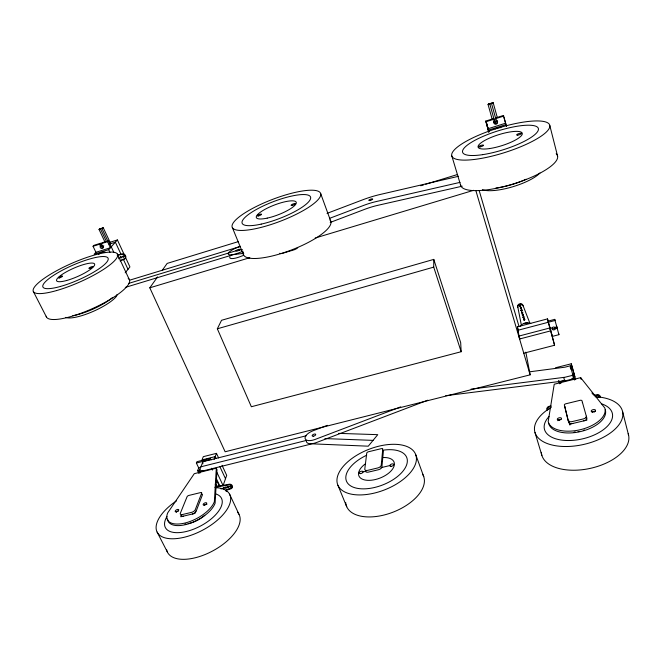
<?xml version="1.0" encoding="UTF-8"?>
<svg xmlns="http://www.w3.org/2000/svg" width="662" height="662" viewBox="0 0 662 662"><rect width="100%" height="100%" fill="white"/><g stroke="black" fill="none" stroke-linecap="round" stroke-linejoin="round"><path stroke-width="0.99" d="M223.301 487.58L223.971 488.217L224.451 487.571M461.157 351.721L433.718 267.125L433.776 259.388L221.538 320.284L217.335 328.791L251.353 406.741L461.157 351.721L460.686 342.635L433.776 259.388M216.308 468.208L214.372 501.655A26.439 12.338 -27.6 0 1 184.806 523.071A26.439 12.338 -27.6 0 1 167.734 512.843L194.264 473.686L216.308 468.208L216.995 469.689L215.109 503.203A26.414 12.371 -27.7 0 1 189.456 523.518A26.414 12.371 -27.7 0 1 167.585 519.091M306.415 440.429L306.324 440.991A9.475 4.435 -22.8 0 0 316.295 442.613L427.834 400.187M520.87 305.505L520.191 306.125L519.529 305.546M548.459 409.414L549.154 408.826M597.604 397.481L598.324 396.886L598.986 397.457M122.007 257.146L121.113 257.568L120.79 256.566M493.571 122.594L495.838 121.485M489.102 103.975L493.165 102.701L490.203 103.711L490.65 103.661M492.305 119.69L488.043 104.397L488.887 104.033M220.818 488.829L221.977 488.821M225.568 486.918L226.205 487.679L226.603 486.909M231.187 486.214L230.037 486.222M117.182 294.416L116.454 296.328A29.227 7.423 -24.2 0 1 91.108 312.29A29.227 7.423 -24.2 0 1 65.745 317.379M195.82 511.056L194.918 513.406L180.759 516.774L181.396 515.202M214.107 459.453L216.474 453.346L203.317 456.664L201.984 459.933L215.208 456.606L216.069 458.452M210.334 458.336L209.804 459.676L203.739 461.199L204.285 459.858L210.334 458.336L211.104 459.974M196.382 463.052L196.937 461.704L202.961 460.189L202.423 461.53L196.382 463.052L198.716 467.943L197.607 470.665L198.939 473.454M520.291 307.549L520.862 308.434L521.449 307.516M521.631 312.15L522.194 313.035L522.781 312.116M522.955 316.734L523.526 317.619L524.114 316.701M123.215 255.805L123.256 256.583L124.199 256.79M102.445 228.042L103.313 227.836L102.511 228.357M525.827 352.134L530.146 374.833L225.138 451.765L149.802 287.813L157.581 276.873M162.372 270.146L167.163 263.41L238.212 241.655M227.877 486.272L227.877 486.884L228.721 487.067M125.192 272.818L129.926 266.918L125.606 257.617M113.798 252.296L108.394 240.761L107.542 241.68L110.389 247.745L95.924 252.305L94.161 254.208L108.692 249.632L117.406 239.942L124.315 254.829M102.693 244.998L101.104 246.711L103.777 245.867M108.394 240.761L101.865 242.83L100.996 243.757L101.832 245.528A1.663 1.423 37.4 0 1 103.247 247.596A1.663 1.423 37.4 0 1 101.063 248.291A1.663 1.423 37.4 0 1 100.409 245.983L101.278 245.048L100.442 243.285L93.938 245.345L93.052 246.281L95.924 252.305M93.052 246.281L99.573 244.212L100.442 243.285M100.061 228.994L99.019 229.391L105.051 242.218M109.553 243.707L110.612 243.417L109.627 244.021M99.821 229.126L101.907 228.282L101.294 228.481M100.07 229.093L99.019 229.391M102.511 228.1L101.782 228.464L102.544 228.258M118.779 258.859L118.879 257.775M120.517 260.414L123.355 259.264M120.103 260.911L123.885 259.372A2.813 2.425 35.9 0 0 125.391 256.823L124.804 255.557A2.813 2.425 35.9 0 0 121.601 254.473L117.695 255.333M524.031 318.736C522.235 319.887 525.893 320.292 524.536 318.778M240.389 246.305L237.501 247.406A10.369 2.772 -21.9 0 0 228.456 253.016L228.249 253.48A10.369 2.772 -21.9 0 0 238.254 253.066L243.07 251.237M327.02 213.379L362.644 199.841A39.124 10.758 -19.6 0 1 379.93 194.529L458.501 176.299M329.817 218.261L363.546 205.443A28.739 7.985 -19.6 0 1 376.372 201.521L460.016 182.381M243.641 255.35L239.793 256.806A10.352 2.813 -21.9 0 1 229.995 256.715M330.239 222.432L364.87 209.266A28.689 8.085 -19.6 0 1 377.679 205.361L462.233 186.196M327.342 425.335L312.886 430.83A9.491 4.411 -22.8 0 0 305.099 438.525A9.491 4.411 -22.8 0 0 315.013 439.477L400.717 406.873M488.639 104.017L489.086 103.868M488.515 104.422L489.193 103.959M488.953 104.306L490.807 103.322M494.133 122.023L497.427 121.403M226.114 489.739L230.947 488.175M225.866 490.451L230.699 488.887A2.449 1.994 17.1 0 0 232.188 486.909L231.717 485.891A2.449 1.994 17.1 0 0 228.878 484.965L215.1 487.265M550.933 405.756L549.005 406.369A2.706 2.292 -7.2 0 0 546.953 408.62L547.358 410.291M505.594 123.215L487.886 128.792L485.767 121.072L493.728 118.548L494.464 121.287A1.845 1.746 -38 0 0 494.713 123.993A1.845 1.746 -38 0 0 497.385 123.149A1.845 1.746 -38 0 0 496.21 120.732L495.466 117.993L503.468 115.461L503.658 116.123L495.639 118.664L495.466 117.993M100.996 243.757L107.542 241.68M485.908 121.75L493.893 119.218L493.728 118.548M109.842 242.333L117.406 239.942M109.122 244.179L115.37 242.201L121.038 254.357M493.786 122.553L497.65 121.328M226.081 491.51L226.735 491.527M551.074 406.418L549.154 407.031A2.714 2.292 -7.2 0 0 547.085 409.29M488.73 132.135L488.184 130.191L505.991 124.588L503.964 117.546M420.767 185.757L423.73 184.855M425.707 184.251L457.285 174.578M129.495 280.233L239.826 246.603M128.428 283.477L235.978 250.782M125.284 287.407L233.62 254.564L243.773 253.331M149.802 287.813L249.822 257.7M315.178 238.022L473.628 190.317M99.888 228.936L101.038 228.746M217.335 328.791L433.718 267.125M547.507 318.885L550.569 330.892L519.587 338.994L517.378 326.854L547.507 318.885L548.293 321.691M548.078 321.12L554.723 319.365L556.792 326.904L554.847 327.417A1.647 1.448 -12 0 0 552.34 327.673A1.647 1.448 -12 0 0 552.936 329.808A1.647 1.448 -12 0 0 555.236 328.807L557.181 328.302L556.866 327.16L554.93 327.665A1.647 1.44 -12.1 0 1 551.777 327.748M519.049 336.048L549.824 327.971L554.574 345.258L523.774 353.202M548.368 322.245L552.307 336.395L558.935 334.674L558.62 333.516M555.542 367.758L571.256 363.794L574.873 376.686L572.969 377.166M445.7 395.694L565.894 380.691L573.888 378.705L570.33 365.821L564.926 367.187L529.252 371.862M570.123 367.294L572.1 366.798M570.47 367.766L572.282 367.311M570.809 368.999L572.63 368.544M306.365 435.737L202.944 461.704L198.782 471.981L312.001 443.83L368.271 446.188L377.754 434.661L338.646 433.378M200.876 466.801L306.481 440.412M198.716 467.943L200.627 467.471M572.274 374.651L574.169 374.179M197.607 470.665L200.487 469.946M202.92 470.442L199.171 471.377L199.974 473.049M565.174 380.302L560.358 381.502L560.896 383.422M571.927 378.631L573.855 378.151L574.376 380.071M580.673 377.654L554.226 384.225L548.194 421.578A29.128 14.978 -13 0 0 580.425 429.671A29.128 14.978 -13 0 0 604.811 407.999L580.673 377.654L581.128 379.351M363.008 471.956L365.995 471.245M380.915 467.686L389.868 465.552M569.643 424.218L586.871 420.122L586.102 417.358M488.813 104.248L488.043 104.397M117.141 255.069L122.015 253.985A2.805 2.425 35.9 0 1 125.209 255.069L125.797 256.335A2.805 2.425 35.9 0 1 124.299 258.875M593.789 395.247L596.818 394.726A2.764 2.325 -10.8 0 1 599.855 395.76L600.161 396.927M594.997 395.735L597.025 395.38A2.764 2.325 -10.8 0 1 600.07 396.422L600.376 397.589M215.357 486.553L229.118 484.261A2.449 1.986 17.1 0 1 231.957 485.188L232.428 486.206A2.449 1.986 17.1 0 1 231.493 487.968M521.366 309.559C523.203 309.411 521.308 311.819 520.87 310.155M239.387 250.021L242.441 249.632M471.054 389.132L564.943 377.249L572.944 375.255L573.888 378.705M324.893 438.583L373.045 440.379M493.165 102.701L497.179 117.1M491.444 103.255L495.73 118.606M591.936 392.963L593.21 394.569M33.307 291.454L46.431 316.957M157.109 532.066L167.469 552.199M99.573 244.212L100.409 245.983M202.961 460.189L203.639 461.629A1.456 1.192 19.3 0 0 203.457 461.877M100.459 228.837L106.052 240.745M108.692 249.632L109.991 252.396M211.501 468.249L212.378 470.111M216.325 478.518L219.842 485.982M117.389 254.076L129.255 279.463M229.582 494.183L238.999 514.333M103.322 227.877L110.612 243.417M216.987 472.544L223.077 485.544L226.694 475.366L222.01 465.27M101.874 228.39L107.459 240.298M123.215 259.032L128.006 269.318M219.925 466.743L225.502 478.717M216.474 453.346L218.601 457.93M232.329 227.513L243.575 254.961M337.943 485.312L346.731 506.761M530.022 323.561L522.963 305.397A2.689 2.4 -10.8 0 0 520.39 303.684L519.049 304.048A2.689 2.4 -10.8 0 0 517.775 306.796L521.399 325.365M320.656 193.527A47.325 11.593 -21 0 1 257.286 228.324A47.325 11.593 -21 0 1 251.303 209.109A47.325 11.593 -21 0 1 320.656 193.527L330.785 221.348M415.827 454.893A41.822 21.747 -21.3 0 1 363.181 494.82A41.822 21.747 -21.3 0 1 351.075 459.122A41.822 21.747 -21.3 0 1 415.827 454.893L423.746 476.648M451.84 155.975L460.735 185.559M534.995 432.518L541.872 455.406M517.378 326.854L517.891 328.6M517.792 329.122L518.611 331.91M518.545 332.125L517.998 330.255L555.029 320.491L554.723 319.365M519.314 336.933L519.836 338.704M475.895 190.706L530.146 374.833M479.172 190.565L518.991 326.399M486.686 123.016L487.505 125.945M488.051 127.898L488.879 130.819M488.961 131.556L487.033 124.688L488.184 130.191M559.274 381.403L559.82 383.331M485.767 121.072L488.862 132.077M558.894 380.84L559.721 383.761M558.728 380.708L559.556 383.654M489.764 103.843L494.812 122.015M549.601 326.383L550.908 331.066M563.693 377.406L564.653 380.84M556.866 327.16L558.935 334.674M570.33 365.821L571.256 369.222M503.468 115.461L506.529 126.541M571.256 363.794L575.683 379.649M556.485 325.77L556.792 326.904M554.93 327.665L555.236 328.807M549.799 125.49A51.313 12.661 -17.5 0 1 478.138 158.93A51.313 12.661 -17.5 0 1 474.364 137.133A51.313 12.661 -17.5 0 1 549.799 125.49L557.603 156.182M622.603 411.673L628.602 435.273M551.62 333.706L552.017 335.237M552.307 336.395L554.574 345.258M496.037 120.062L496.21 120.732M568.732 420.519L569.924 425.078M494.464 121.287L494.299 120.608A1.837 1.746 -38.2 0 0 494.017 120.997M524.163 323.718A4.667 4.129 -9.9 0 1 527.705 323.205M517.874 307.333A2.689 2.408 -10.8 0 1 519.149 304.578L520.498 304.214A2.689 2.408 -10.8 0 1 523.071 305.935M520.34 326.275A7.646 6.752 -9.7 0 1 530.8 323.503M112.366 297.643A29.252 7.373 -24.2 0 1 72.787 315.675M297.726 247.555A3.856 1.109 -21 0 1 293.614 249.979L282.856 253.207A3.848 1.101 -21.2 0 1 279.836 253.232M329.908 219.892A46.737 12.818 -21 0 1 290.378 250.385A46.737 12.818 -21 0 1 243.326 252.371M98.688 254.398A7.894 6.752 36.3 0 1 105.473 252.263M103.603 247.356A1.663 1.423 37.5 0 1 101.278 245.048M128.18 278.363A45.463 11.254 -24.1 0 1 94.492 307.673A45.463 11.254 -24.1 0 1 46.199 316.246M526.091 179.253A32.562 9.152 -17 0 1 502.367 186.941M501.688 187.073A32.562 9.152 -17 0 1 495.846 188.016M539.935 172.989A32.529 9.218 -17 0 1 511.85 187.023A32.529 9.218 -17 0 1 482.399 189.688M495.151 128.916A8.738 8.275 -34.6 0 1 500.952 127.617M497.137 120.832A1.837 1.746 -38.2 0 1 495.813 123.554A1.837 1.746 -38.2 0 1 493.835 121.436M496.475 120.219A1.837 1.746 -38.2 0 1 496.848 120.476M556.163 153.741A50.626 13.985 -17.1 0 1 515.723 183.2A50.626 13.985 -17.1 0 1 460.562 184.665M201.529 494.175A1.647 0.761 -27.1 0 1 202.44 494.804L196.101 511.312A3.393 1.597 -27.7 0 1 192.328 514.026M183.333 516.161A3.393 1.589 -28 0 1 181.049 515.367M176.307 512.09A1.978 0.919 -28 0 1 178.426 510.948M204.235 505.404A1.978 0.935 -27.3 0 1 206.949 504.245M383.008 450.392A1.688 0.852 -20.9 0 1 383.414 450.93L381.9 467A3.467 1.804 -21.2 0 1 378.407 469.739L368.519 472.089A3.459 1.796 -21.6 0 1 365.465 470.914M422.472 474A41.358 22.458 -21.3 0 1 391.962 512.578A41.358 22.458 -21.3 0 1 345.688 502.466M384.001 450.061A32.364 16.823 -21.3 0 1 402.355 471.882A32.364 16.823 -21.3 0 1 352.275 486.769A32.364 16.823 -21.3 0 1 366.69 455.216M383.083 457.533A18.875 9.806 -21.3 0 1 391.664 470.252A18.875 9.806 -21.3 0 1 364.357 479.867A18.875 9.806 -21.3 0 1 365.59 463.698M215.216 484.162A6.918 5.594 18.1 0 1 217.368 486.727M216.242 481.373A6.885 5.577 18.2 0 1 218.841 485.412M202.82 463.839A1.456 1.192 19.3 0 1 202.911 463.226M215.133 487.654A40.887 19.306 -27.7 0 1 219.858 517.949A40.887 19.306 -27.7 0 1 163.257 537.287A40.887 19.306 -27.7 0 1 176.497 500.861M237.501 512.206A40.465 19.951 -28.2 0 1 212.312 551.148A40.465 19.951 -28.2 0 1 166.609 549.692M215.713 493.91A31.644 14.936 -27.7 0 1 214.976 515.458A31.644 14.936 -27.7 0 1 177.846 532.67A31.644 14.936 -27.7 0 1 166.956 516.509M204.765 515.226A18.453 8.705 -27.7 0 1 188.049 523.667M185.981 523.981A18.453 8.705 -27.7 0 1 184.996 524.056M582.279 402.355A1.821 0.919 -13 0 1 582.51 402.662M583.718 420.875A3.749 1.945 -12.7 0 0 586.855 418.119L581.997 400.791A1.821 0.91 -13 0 0 579.978 400.345L565.894 403.77A1.812 0.91 -13.6 0 0 564.355 405.078L568.145 420.56A3.732 1.936 -13.2 0 0 572.241 421.57L583.197 418.963A3.749 1.936 -12.8 0 0 586.333 416.208M565.009 406.435A1.804 0.91 -13.5 0 0 564.885 406.931L568.683 422.455A3.724 1.936 -13.1 0 0 572.779 423.473M605.283 409.786A29.103 15.011 -13 0 1 580.922 431.475A29.103 15.011 -13 0 1 548.707 423.332M557.859 420.701A2.16 1.117 -13.7 0 1 560.979 419.476M592.109 412.12A2.201 1.125 -12.4 0 1 595.345 411.458M595.039 396.703A45.041 23.427 -12.9 0 1 616.264 427.925A45.041 23.427 -12.9 0 1 549.228 444.227A45.041 23.427 -12.9 0 1 551.264 407.345M601.708 403.878A34.863 18.122 -12.9 0 1 604.977 428.455A34.863 18.122 -12.9 0 1 558.769 439.593A34.863 18.122 -12.9 0 1 549.021 416.572M628.172 433.734A44.536 24.155 -12.4 0 1 589.867 468.464A44.536 24.155 -12.4 0 1 541.309 452.328M584.571 430.002A20.323 10.567 -12.9 0 1 583.296 430.424M579.366 431.425A20.323 10.567 -12.9 0 1 578.034 431.665M575.386 432.005A20.323 10.567 -12.9 0 1 574.07 432.096M559.266 420.428A20.323 10.567 -12.9 0 1 559.729 419.708M593.632 411.582A20.323 10.567 -12.9 0 1 594.418 412.012M223.053 488.291C224.054 490.261 224.658 486.876 223.053 488.291M225.279 487.753C226.28 489.723 226.892 486.338 225.279 487.753M227.513 487.207C228.514 489.185 229.126 485.792 227.513 487.207M229.747 486.661C230.748 488.639 231.361 485.246 229.747 486.661M382.76 449.192L381.221 465.229A3.476 1.796 -21.2 0 1 377.721 467.96L367.824 470.326A3.467 1.787 -21.6 0 1 364.779 469.159L366.756 453.073A1.688 0.844 -21.4 0 1 368.461 451.765L381.246 448.662A1.688 0.852 -20.9 0 1 382.76 449.192M519.662 305.918C520.506 308.227 521.631 304.197 519.662 305.918M520.332 308.235C521.176 310.536 522.293 306.514 520.332 308.235M521.002 310.536C521.846 312.836 522.963 308.823 521.002 310.536M521.664 312.836C522.508 315.129 523.625 311.132 521.664 312.836M522.227 314.591C523.063 316.875 524.18 312.894 522.227 314.591M522.335 315.137C523.179 317.421 524.296 313.432 522.335 315.137M522.997 317.429C523.841 319.713 524.958 315.733 522.997 317.429M523.659 319.713C524.503 321.997 525.62 318.017 523.659 319.713M120.294 257.187C120.856 259.769 122.478 255.921 120.294 257.187M122.718 256.434C123.281 259.016 124.911 255.16 122.718 256.434M201.653 493.182L195.29 509.657A3.393 1.597 -27.7 0 1 191.508 512.371L182.513 514.515A3.393 1.581 -27.9 0 1 180.345 513.232L187.081 496.723A1.647 0.753 -27.3 0 1 188.91 495.424L200.561 492.594A1.647 0.761 -27 0 1 201.653 493.182M239.47 249.955L239.313 250.07A2.077 0.554 -21.9 0 1 236.061 251.088A2.077 0.554 -21.9 0 1 238.097 249.533A2.077 0.554 -21.9 0 1 239.47 249.955M267.191 218.129A21.358 5.23 -21 0 0 296.278 202.456A21.358 5.23 -21 0 0 265.379 209.126A21.358 5.23 -21 0 0 267.191 218.129M258.486 215.911A2.276 0.554 -21.3 0 0 261.523 214.231A2.276 0.554 -21.3 0 0 258.188 215.001A2.276 0.554 -21.3 0 0 258.486 215.911M292.141 205.41A2.3 0.563 -20.7 0 0 295.409 203.755A2.3 0.563 -20.7 0 0 292.199 204.351A2.3 0.563 -20.7 0 0 292.141 205.41M261.217 224.112A36.625 8.97 -21 0 0 310.61 197.21A36.625 8.97 -21 0 0 257.212 209.01A36.625 8.97 -21 0 0 261.217 224.112M56.46 290.593A46.017 10.162 -23.8 0 0 117.646 254.68A46.017 10.162 -23.8 0 0 52.099 273.298A46.017 10.162 -23.8 0 0 56.46 290.593M66.647 280.498A20.762 4.584 -23.7 0 0 94.683 264.295A20.762 4.584 -23.7 0 0 65.472 272.363A20.762 4.584 -23.7 0 0 66.647 280.498M59.481 277.875A2.226 0.488 -23.9 0 0 62.534 276.128A2.226 0.488 -23.9 0 0 59.472 276.964A2.226 0.488 -23.9 0 0 59.481 277.875M89.966 268.383A2.226 0.496 -23.6 0 0 92.978 266.654A2.226 0.496 -23.6 0 0 89.842 267.498A2.226 0.496 -23.6 0 0 89.966 268.383M60.556 286.423A35.616 7.861 -23.8 0 0 108.212 258.635A35.616 7.861 -23.8 0 0 57.735 272.802A35.616 7.861 -23.8 0 0 60.556 286.423M369.876 200.512A2.077 0.554 -19.5 0 0 372.698 199.022A2.077 0.554 -19.5 0 0 369.653 199.576A2.077 0.554 -19.5 0 0 369.876 200.512M489.458 148.578A23.145 5.71 -17.5 0 0 522.318 133.567A23.145 5.71 -17.5 0 0 488.771 138.441A23.145 5.71 -17.5 0 0 489.458 148.578M480.107 146.873A2.458 0.604 -17.8 0 0 483.533 145.251A2.458 0.604 -17.8 0 0 479.917 145.822A2.458 0.604 -17.8 0 0 480.107 146.873M517.767 135.106A2.499 0.612 -17.2 0 0 521.457 133.525A2.499 0.612 -17.2 0 0 517.965 133.931A2.499 0.612 -17.2 0 0 517.767 135.106M482.598 154.66A39.703 9.798 -17.5 0 0 538.429 128.833A39.703 9.798 -17.5 0 0 480.397 137.58A39.703 9.798 -17.5 0 0 482.598 154.66M176.266 511.834A1.978 0.919 -28 0 0 178.757 509.798A1.978 0.919 -28 0 0 175.877 510.253A1.978 0.919 -28 0 0 176.266 511.834M204.293 505.114A1.986 0.935 -27.2 0 0 206.743 503.087A1.986 0.935 -27.2 0 0 203.813 503.55A1.986 0.935 -27.2 0 0 204.293 505.114M360.476 473.628A2.011 1.043 -21.9 0 0 362.983 471.675A2.011 1.043 -21.9 0 0 359.863 471.932A2.011 1.043 -21.9 0 0 360.476 473.628M390.985 466.313A2.027 1.059 -20.7 0 0 393.725 464.484A2.027 1.059 -20.7 0 0 390.688 464.476A2.027 1.059 -20.7 0 0 390.985 466.313M313.267 436.2A1.895 0.885 -22.8 0 0 315.708 434.429A1.895 0.885 -22.8 0 0 312.845 434.719A1.895 0.885 -22.8 0 0 313.267 436.2M558.562 420.097A2.168 1.117 -13.7 0 0 561.5 418.392A2.168 1.117 -13.7 0 0 558.124 418.21A2.168 1.117 -13.7 0 0 558.562 420.097M592.324 411.921A2.201 1.125 -12.4 0 0 595.535 410.374A2.201 1.125 -12.4 0 0 592.25 409.943A2.201 1.125 -12.4 0 0 592.324 411.921"/></g></svg>
